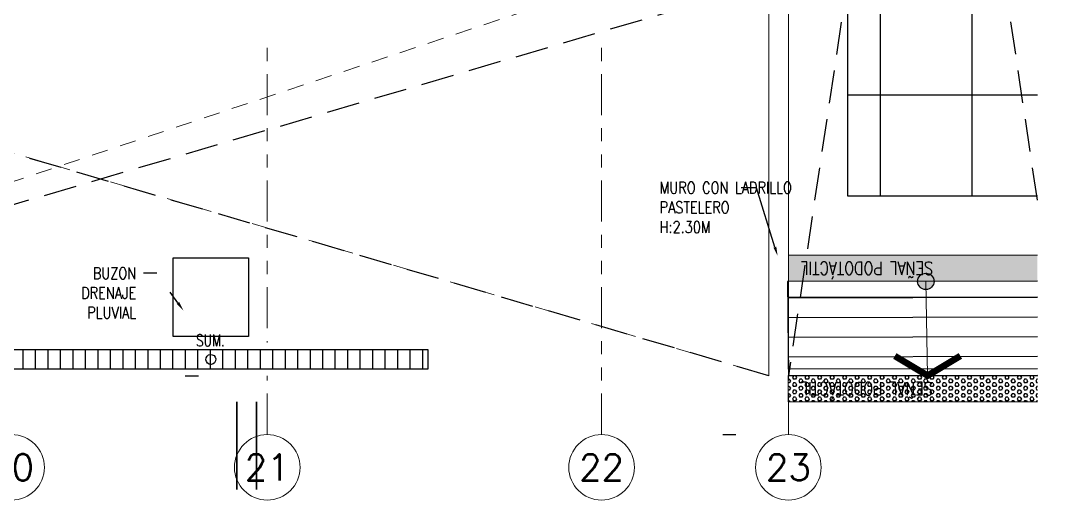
# Model space of a CAD drawing. Header units: millimetres. Extents: x -3 to 53, y -110 to 39.
# Drawn here: x 44.2 to 52.16, y 18.25 to 21.91 of the extents above; entities that cross this region are included whole.
import ezdxf
from ezdxf import colors
from ezdxf.entities.mleader import LeaderData, LeaderLine
from ezdxf.enums import TextEntityAlignment as Align
from ezdxf.math import Vec2, Vec3
from ezdxf.xclip import XClip

# ---------------------------------------------------------------- set-up
doc = ezdxf.new("R2010")
doc.units = ezdxf.units.MM
doc.header["$XCLIPFRAME"] = 2
doc.set_wipeout_variables(frame=1)
for name, pattern in [('ACAD_ISO07W100', [3, 0, -3]), ('CONTINUO', [0]), ('DOT', [6.35, 0, -6.35]), ('HIDDEN2', [0.1875, 0.125, -0.0625]), ('PHANTOM', [63.5, 31.75, -6.35, 6.35, -6.35, 6.35, -6.35]), ('PHANTOM2', [1.25, 0.625, -0.125, 0.125, -0.125, 0.125, -0.125])]:
    doc.linetypes.add(name, pattern=pattern)
for name, color, linetype, lineweight in [('A-01', 8, 'Continuous', 0), ('A-02', 8, 'Continuous', 5), ('A-MURO ALTO', 8, 'Continuous', 20), ('A-MUROS', 8, 'Continuous', 30)]:
    doc.layers.add(name, color=color, linetype=linetype, lineweight=lineweight)
for name, color, linetype in [('A-EJES', 8, 'PHANTOM'), ('A-HATCH', 8, 'Continuous'), ('A-PROYECCIONES', 8, 'HIDDEN2'), ('A-TEXTO-INDICACIONES', 8, 'Continuous'), ('A_50_TextoIndicaciones', 8, 'Continuous')]:
    doc.layers.add(name, color=color, linetype=linetype)
doc.styles.add('ROMANS', font='ROMANS.shx', dxfattribs={"oblique": 10})
doc.styles.add('TXT_COTAS', font='romans.shx', dxfattribs={"width": 0.8})

# ---------------------------------------------------------------- blocks, each defined once
blk = doc.blocks.new('Ejes_Torre C 1var')
at = {"layer": 'A-EJES', "color": 8, "linetype": 'PHANTOM2', "lineweight": 0, "ltscale": 0.5}
for points in [[(46.075, -3.45), (46.075, -0.5)], [(48.625, -3.45), (48.625, -0.5)], [(50.05, -3.45), (50.05, -0.5)]]:
    blk.add_lwpolyline(points, dxfattribs=at)
at = {"layer": 'A-EJES', "color": 8, "linetype": 'Continuous', "lineweight": 0}
for centre in [(44.125, -3.7), (46.075, -3.7), (48.625, -3.7), (50.05, -3.7)]:
    blk.add_circle(centre, 0.25, dxfattribs=at)
at = {"layer": 'A-EJES', "color": 8, "linetype": 'Continuous', "lineweight": 0, "style": 'ROMANS'}
for s, p in [('20', (44.125, -3.7)), ('21', (46.075, -3.7)), ('22', (48.625, -3.7)), ('23', (50.05, -3.7))]:
    blk.add_text(s, height=0.2, dxfattribs=at).set_placement(p, align=Align.MIDDLE_CENTER)
blk = doc.blocks.new('b4')
at = {"color": 8}
blk.add_wipeout([(0.6732, -0.7), (0, -0.7), (0, 0), (0.6732, 0)], dxfattribs=at)
blk.add_lwpolyline([(0.6232, -0.65), (0.05, -0.65), (0.05, -0.05), (0.6232, -0.05)], close=True, dxfattribs=at)
blk = doc.blocks.new('*U256')
at = {"color": 8}
blk.add_ellipse((0, 0), major_axis=(0.0118, 0.036), ratio=1, start_param=5.813820330443059, end_param=12.09700563762265, dxfattribs=at)
at = {"layer": 'A-TEXTO-INDICACIONES', "color": 8, "style": 'ROMANS', "width": 0.75}
blk.add_text('SUM.', height=0.09, dxfattribs=at).set_placement((-0.1125, 0.1003))
blk = doc.blocks.new('*U249')
at = {"true_color": 0x636466}
h = blk.add_hatch(dxfattribs=at)
h.set_pattern_fill('HEX', color=251, scale=0.005)
h.set_pattern_definition([(0, (0.851313, 0), (0, 0.0274963), [0.015875, -0.03175]), (120, (0.851313, 0), (-0.0238125, -0.01374815), [0.015875, -0.03175]), (60, (0.867188, 0), (-0.0238125, 0.01374815), [0.015875, -0.03175])])
h.paths.add_polyline_path([(0, 0.2), (0, 0), (2.0513, 0), (2.0513, 0.2)])
at = {"layer": 'A-01'}
blk.add_lwpolyline([(0, 0.2), (0, 0), (2.0513, 0), (2.0513, 0.2)], close=True, dxfattribs=at)
at = {"layer": 'A_50_TextoIndicaciones', "insert": (1.4513, 0.1), "char_height": 0.1, "width": 1.200005, "attachment_point": 5, "style": 'TXT_COTAS'}
blk.add_mtext('\\pxsm1,qc,t16;SEÑAL PODOTÁCTIL', dxfattribs=at)
blk = doc.blocks.new('*U250')
at = {"true_color": 0x636466}
h = blk.add_hatch(dxfattribs=at)
h.set_pattern_fill('HEX', color=251, scale=0.005)
h.set_pattern_definition([(0, (0.899313, 0), (0, 0.0274963), [0.015875, -0.03175]), (120, (0.899313, 0), (-0.0238125, -0.01374815), [0.015875, -0.03175]), (60, (0.915188, 0), (-0.0238125, 0.01374815), [0.015875, -0.03175])])
h.paths.add_polyline_path([(0, 0.2), (0, 0), (2.0993, 0), (2.0993, 0.2)])
at = {"layer": 'A-01'}
blk.add_lwpolyline([(0, 0.2), (0, 0), (2.0993, 0), (2.0993, 0.2)], close=True, dxfattribs=at)
at = {"layer": 'A_50_TextoIndicaciones', "insert": (1.4993, 0.1), "char_height": 0.1, "width": 1.200005, "attachment_point": 5, "style": 'TXT_COTAS'}
blk.add_mtext('\\pxsm1,qc,t16;SEÑAL PODOTÁCTIL', dxfattribs=at)
blk = doc.blocks.new('TRAZO 2')
at = {"color": 8}
blk.add_lwpolyline([(43.6771, 117.8469), (44.138, 119.9057), (43.4343, 120.0551), (42.9728, 117.9964)], close=True, dxfattribs=at)
blk.add_lwpolyline([(44.3126, 117.7098), (44.672, 119.3147), (60.9213, 115.6774)], dxfattribs=at)
at = {"layer": 'A-HATCH', "color": 8}
blk.add_line((45.0639, 117.5415), (45.4244, 119.1505), dxfattribs=at)
for points in [[(47.6235, 118.4001), (44.618, 119.0733)], [(47.4705, 117.717), (44.465, 118.3902)]]:
    blk.add_lwpolyline(points, dxfattribs=at)
at = {"color": 8, "rotation": 77.38167198068747}
for name, p in [('*U249', (42.9867, 118.0555, 0)), ('*U250', (43.8729, 117.8059))]:
    blk.add_blockref(name, p, dxfattribs=at)
blk = doc.blocks.new('A$C7e8b7994')
at = {"layer": 'A-HATCH'}
h = blk.add_hatch(dxfattribs=at)
h.set_pattern_fill('_USER', color=256, scale=0.15, angle=77.5, pattern_type=0)
h.set_pattern_definition([(77.5, (11.57107, 84.57677), (-0.146444, 0.032466), [])])
h.paths.add_polyline_path([(10.8067, 83.6708), (11.2618, 85.722), (11.7987, 85.6029), (11.3437, 83.5517)])
at = {"layer": 'A-HATCH', "elevation": 0}
blk.add_lwpolyline([(10.8067, 83.6708), (11.2618, 85.722), (11.7987, 85.6029), (11.3437, 83.5517)], close=True, dxfattribs=at)
blk = doc.blocks.new('FONDO_')
at = {"layer": 'A-PROYECCIONES', "linetype": 'Continuous'}
h = blk.add_hatch(color=8, dxfattribs=at)
h.dxf.hatch_style = 1
edge = h.paths.add_edge_path()
edge.add_arc((-23.7595, -54.5474), 0.0625, 0, 360)
at = {"layer": 'A-02', "color": 8}
blk.add_lwpolyline([(-23.759, -54.5476), (-24.4641, -54.404)], dxfattribs=at)
at = {"layer": 'A-MURO ALTO', "color": 8}
for points in [[(-24.1997, -53.2209), (-18.5398, -54.488)], [(-24.2329, -53.3672), (-18.5725, -54.6344)]]:
    blk.add_lwpolyline(points, dxfattribs=at)
at = {"layer": 'A-PROYECCIONES', "color": 8, "ltscale": 2}
for p, q in [((-21.9712, -43.2674), (-21.2722, -53.8763)), ((-24.1997, -53.2209), (-19.0441, -43.9227)), ((-10.9801, -58.4858), (-24.2329, -53.3672)), ((-24.6911, -55.4168), (-10.5218, -56.4364))]:
    blk.add_line(p, q, dxfattribs=at)
at = {"layer": 'A-PROYECCIONES', "color": 8, "linetype": 'Continuous', "const_width": 0.05}
blk.add_lwpolyline([(-24.3718, -54.6806), (-24.4641, -54.404), (-24.2635, -54.1925)], dxfattribs=at)
at = {"layer": 'A-PROYECCIONES', "color": 8, "linetype": 'Continuous'}
blk.add_circle((-23.7595, -54.5474, 0), 0.0625, dxfattribs=at)
at = {"color": 8, "ltscale": 2, "rotation": 0.008731308866715193}
blk.add_blockref('TRAZO 2', (-67.6484, -173.4301, 0), dxfattribs=at)
at = {"color": 8}
blk.add_blockref('A$C7e8b7994', (-35.4467, -139.0999, 0), dxfattribs=at)
blk = doc.blocks.new('TEXTO NOTAS P1')
at = {"layer": 'A-TEXTO-INDICACIONES'}
ml = blk.add_multileader_mtext('Standard', dxfattribs=at)
ml.set_content('\\pxsm1;MURO CON LADRILLO PASTELERO\\P\\pt16;H:2.30M', color=256, style='TXT_COTAS')
ml.set_leader_properties(color=7)
ml.build(insert=Vec2(0, 0))
ml.multileader.update_dxf_attribs({"dogleg_length": 0.05, "arrow_head_size": 0.07})
ctx = ml.context
ctx.base_point, ctx.char_height, ctx.arrow_head_size, ctx.landing_gap_size, ctx.plane_origin = Vec3(47.6679, -15.4164), 0.09, 0.07, 0.05, Vec3(45.6561, -16.1196)
notes = []
notes.append((ctx, [(1, (1, 1, 0), (48.4576, -15.4164), (-1, 0), 0.1172, [(0, [(48.6177, -15.9371)], 0, [])])]))
ctx.mtext.insert, ctx.mtext.width, ctx.mtext.defined_height, ctx.mtext.flow_direction = Vec3(47.7179, -15.3714), 1.102183, 0.8046, 5
for ctx, leaders in notes:
    for number, flags, end, landing, length, lines in leaders:
        leader = LeaderData()
        leader.index, (leader.has_last_leader_line, leader.has_dogleg_vector, leader.attachment_direction) = number, flags
        leader.last_leader_point, leader.dogleg_vector, leader.dogleg_length = Vec3(end), Vec3(landing), length
        for number, points, colour, breaks in lines:
            line = LeaderLine()
            line.index, line.vertices, line.color, line.breaks = number, Vec3.list(points), colors.encode_raw_color(colour), breaks
            leader.lines.append(line)
        ctx.leaders.append(leader)
blk = doc.blocks.new('IISS P1')
at = {"color": 8, "linetype": 'CONTINUO'}
blk.add_blockref('b4', (43.9576, -15.9015, 0), dxfattribs=at)
at = {"layer": 'A-TEXTO-INDICACIONES', "color": 8}
ml = blk.add_multileader_mtext('Standard', dxfattribs=at)
ml.set_content('BUZON DRENAJE PLUVIAL', color=8, style='TXT_COTAS')
ml.set_leader_properties(color=7)
ml.build(insert=Vec2(0, 0))
ml.multileader.update_dxf_attribs({"dogleg_length": 0.05, "arrow_head_size": 0.07})
ctx = ml.context
ctx.base_point, ctx.char_height, ctx.arrow_head_size, ctx.landing_gap_size, ctx.plane_origin = Vec3(43.2293, -16.0693), 0.09, 0.07, 0.05, Vec3(44.2342, -15.6046)
ctx.text_align_type = 2
notes = []
notes.append((ctx, [(0, (1, 1, 0), (43.882, -16.0693), (-1, 0), 0.107, [(0, [(44.0844, -16.3522)], 0, [])])]))
ctx.mtext.insert, ctx.mtext.width, ctx.mtext.defined_height, ctx.mtext.alignment, ctx.mtext.flow_direction = Vec3(43.725, -16.0243), 0.583248, 0.8046, 3, 5
for ctx, leaders in notes:
    for number, flags, end, landing, length, lines in leaders:
        leader = LeaderData()
        leader.index, (leader.has_last_leader_line, leader.has_dogleg_vector, leader.attachment_direction) = number, flags
        leader.last_leader_point, leader.dogleg_vector, leader.dogleg_length = Vec3(end), Vec3(landing), length
        for number, points, colour, breaks in lines:
            line = LeaderLine()
            line.index, line.vertices, line.color, line.breaks = number, Vec3.list(points), colors.encode_raw_color(colour), breaks
            leader.lines.append(line)
        ctx.leaders.append(leader)
at = {"color": 8}
blk.add_wipeout([(40.839, -16.5998), (46.0002, -16.6), (46.0002, -16.85), (40.839, -16.8498)], dxfattribs=at).translate(0, 0, 0)
at = {"linetype": 'CONTINUO'}
h = blk.add_hatch(dxfattribs=at)
h.set_pattern_fill('ANSI31', color=8, scale=0.03, angle=45)
h.set_pattern_definition([(90, (40.68885, -36.04965), (-0.09525, 0), [])])
h.paths.add_polyline_path([(40.889, -16.6498), (45.9502, -16.65), (45.9502, -16.8), (40.889, -16.7998)])
at = {"color": 8, "linetype": 'CONTINUO', "elevation": 0}
blk.add_lwpolyline([(40.889, -16.6498), (45.9502, -16.65), (45.9502, -16.8), (40.889, -16.7998)], close=True, dxfattribs=at)
at = {"color": 8, "ltscale": 0.05}
blk.add_blockref('*U256', (44.2942, -16.7265, 0), dxfattribs=at)
blk = doc.blocks.new('arq.')
at = {"layer": 'A-MUROS', "color": 8}
for p, q in [((147.0556, 20.8935, 0), (147.0556, 20.2254, 0)), ((147.2056, 20.8935, 0), (147.2056, 20.2254, 0))]:
    blk.add_line(p, q, dxfattribs=at)
blk.add_blockref('Ejes_Torre C 1var', (101.2127, 24.0936), dxfattribs=at)
at = {"layer": 'A-TEXTO-INDICACIONES', "color": 8}
blk.add_blockref('TEXTO NOTAS P1', (102.5627, 37.9436), dxfattribs=at)
at = {"color": 8, "linetype": 'ACAD_ISO07W100', "ltscale": 5}
ref = blk.add_blockref('IISS P1', (102.5627, 37.9436), dxfattribs=at)
XClip(ref).set_block_clipping_path([(-1.1998675355, -16.8514768426), (48.5500013503, -11.0499602037)])
at = {"layer": 'A-PROYECCIONES', "color": 8, "lineweight": 0}
for p, q in [((140.9129, 24.0975, 0), (151.1124, 21.0936)), ((149.9127, 24.0935), (140.9132, 21.0976, 0))]:
    blk.add_line(p, q, dxfattribs=at)
at = {"color": 8, "linetype": 'DOT'}
ref = blk.add_blockref('FONDO_', (93.8909, 33.0827), dxfattribs=dict(at, rotation=102.6173891652518))
XClip(ref).set_block_clipping_path([(-13.2902250815, -2.4271841227), (-25.0859891039, -55.1232695242), (-5.7853781296, -59.4436180056), (6.0103858928, -6.7475326041)])

msp = doc.modelspace()

# ---------------------------------------------------------------- block references
at = {"color": 7}
msp.add_blockref('arq.', (-101.2125, -1.8936), dxfattribs=at)

doc.saveas('drawing.dxf')
